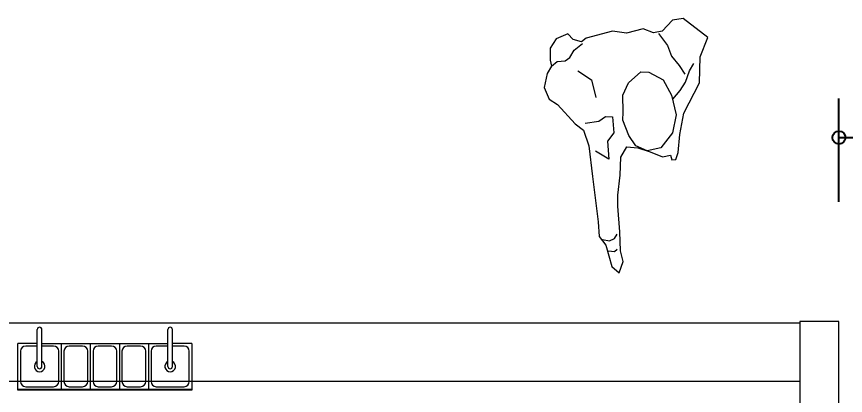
# Model space of a CAD drawing. Header units: millimetres. Extents: x 744843 to 745492, y 2520966 to 2521458.
# Drawn here: x 745363.046 to 745366.237, y 2521106.435 to 2521107.893 of the extents above; entities that cross this region are included whole.
import ezdxf

# ---------------------------------------------------------------- set-up
doc = ezdxf.new("R2010")
doc.units = ezdxf.units.MM
doc.header["$PDMODE"] = 35
doc.header["$PDSIZE"] = 1
doc.linetypes.add('HIDDEN', pattern=[9.525, 6.35, -3.175])
doc.layers.add('A_Cotas_Paños', color=8, linetype='Continuous')
for name, color, linetype, lineweight in [('A_Muebles', 8, 'Continuous', 20), ('A_Muebles_Cocina_2a.Etapa', 230, 'Continuous', 20), ('A_Muros', 30, 'Continuous', 20), ('A_Muros_Bajos', 31, 'Continuous', 20), ('A_Proyecciones', 192, 'HIDDEN', 20)]:
    doc.layers.add(name, color=color, linetype=linetype, lineweight=lineweight)
doc.linetypes.add('ZIGZAG', pattern='A,0.00254,-5.08,[131,ltypeshp.shx,S=5.08,R=0,X=-5.08,Y=0],-10.16,[131,ltypeshp.shx,S=5.08,R=180,X=5.08,Y=0],-5.08', length=20.32254)
doc.dimstyles.new('EJES', dxfattribs={"dimtxt": 0.25, "dimasz": 0.25, "dimexe": 0.5, "dimexo": 0.25, "dimgap": 0.01, "dimtad": 0, "dimtih": 1, "dimtoh": 1, "dimzin": 4, "dimdsep": 46, "dimtxsty": 'Standard', "dimblk": 'ORIGIN', "dimcen": 0.09, "dimclrd": 8, "dimclre": 8, "dimclrt": 4, "dimadec": 1, "dimazin": 0, "dimtfac": 1, "dimtofl": 0, "dimtmove": 2, "dimatfit": 3, "dimfxl": 0.15, "dimtolj": 1, "dimtzin": 0, "dimlwd": -1, "dimlwe": -1, "dimarcsym": 0})

# ---------------------------------------------------------------- blocks, each defined once
blk = doc.blocks.new('h-p-11')
at = {"layer": 'A_Muebles'}
for points in [[(0.0191, 0.1759), (0.0076, 0.2065), (-0.0153, 0.2257), (0, 0.2716), (0.0344, 0.2983), (0.0803, 0.3022), (0.1032, 0.2983), (0.13, 0.3175), (0.1835, 0.3328), (0.2293, 0.3175), (0.2523, 0.2869), (0.3325, 0.2257), (0.3593, 0.1951), (0.4205, 0.1798), (0.539, 0.1759), (0.7148, 0.1683), (0.7721, 0.1683), (0.8065, 0.1453), (0.8906, 0.13), (0.9174, 0.1033), (0.8753, 0.0841), (0.8333, 0.0918), (0.7607, 0.088), (0.6613, 0.088), (0.6192, 0.0841), (0.5428, 0.0688), (0.474, 0.0612), (0.4358, 0.0344), (0.4434, -0.0076), (0.4625, -0.0535), (0.4854, -0.0994), (0.4816, -0.13), (0.5007, -0.1339), (0.5007, -0.1492), (0.474, -0.1606), (0.4052, -0.1721), (0.3249, -0.1951), (0.2141, -0.2639), (0.1147, -0.2754), (0.042, -0.3098), (-0.0382, -0.2218), (-0.0344, -0.1798), (0.0038, -0.1377), (0.0076, -0.1033), (-0.0115, -0.065), (0, 0), (-0.0115, 0.0535), (0.0076, 0.1568)], [(0.302, 0.0382), (0.237, 0.0344), (0.1911, 0.0076), (0.1529, -0.0421), (0.1567, -0.0727), (0.1911, -0.1262), (0.2523, -0.153), (0.3287, -0.1645), (0.3975, -0.1453), (0.451, -0.0956), (0.4587, -0.0421), (0.4358, 0), (0.3937, 0.0229), (0.3325, 0.0421)]]:
    blk.add_lwpolyline(points, close=True, dxfattribs=at)
for points in [[(0.1032, 0.2983), (0.0879, 0.2754), (0.0879, 0.2448), (0.0764, 0.2257), (0.0497, 0.2065), (0.0268, 0.1721)], [(0.13, 0.1989), (0.1682, 0.1492), (0.237, 0.1377)], [(0.3325, 0.1874), (0.3287, 0.1339), (0.3134, 0.1071), (0.3173, 0.0803), (0.3784, 0.0803), (0.409, 0.1071), (0.4434, 0.1071), (0.4778, 0.1071), (0.4434, 0.1568)], [(0.7836, 0.1568), (0.7912, 0.13), (0.7836, 0.1109), (0.7683, 0.0994)], [(0.8295, 0.1377), (0.8333, 0.1147), (0.8256, 0.1033)], [(0.0115, -0.1224), (0.0612, -0.153), (0.1032, -0.1645), (0.1414, -0.1912), (0.1758, -0.2104)], [(0.2676, -0.1568), (0.237, -0.1874), (0.2064, -0.2104), (0.1644, -0.2295), (0.1376, -0.2486)]]:
    blk.add_lwpolyline(points, dxfattribs=at)
blk = doc.blocks.new('Cocina_Dispenser')
at = {"layer": 'A_Muebles_Cocina_2a.Etapa'}
for p, q in [((0.0748, 0.088), (0.0748, 0.2296)), ((0.0748, 0.088), (0.0748, 0.2296)), ((0.0927, 0.088), (0.0927, 0.2296)), ((0.0927, 0.088), (0.0927, 0.2296)), ((0.5773, 0.088), (0.5773, 0.2296)), ((0.5773, 0.088), (0.5773, 0.2296)), ((0.5952, 0.088), (0.5952, 0.2296)), ((0.5952, 0.088), (0.5952, 0.2296)), ((0.0748, 0.176), (0, 0.176)), ((0, -0.004), (0, 0.176)), ((0.0748, 0.176), (0, 0.176)), ((0, -0.004), (0, 0.176)), ((0.0748, 0.166), (0.03, 0.166)), ((0.0748, 0.166), (0.03, 0.166)), ((0.0927, 0.176), (0.5773, 0.176)), ((0.0927, 0.176), (0.5773, 0.176)), ((0.1375, 0.166), (0.0927, 0.166)), ((0.1375, 0.166), (0.0927, 0.166)), ((0.1675, 0), (0.1675, 0.176)), ((0.1675, 0), (0.1675, 0.176)), ((0.2492, 0.166), (0.1975, 0.166)), ((0.2492, 0.166), (0.1975, 0.166)), ((0.2792, 0), (0.2792, 0.176)), ((0.2792, 0), (0.2792, 0.176)), ((0.3608, 0.166), (0.3092, 0.166)), ((0.3608, 0.166), (0.3092, 0.166)), ((0.3908, 0.176), (0.3908, 0)), ((0.3908, 0.176), (0.3908, 0)), ((0.4725, 0.166), (0.4208, 0.166)), ((0.4725, 0.166), (0.4208, 0.166)), ((0.5025, 0.176), (0.5025, 0)), ((0.5025, 0.176), (0.5025, 0)), ((0.5773, 0.166), (0.5325, 0.166)), ((0.5773, 0.166), (0.5325, 0.166)), ((0.67, 0.176), (0.5952, 0.176)), ((0.67, 0.176), (0.5952, 0.176)), ((0.64, 0.166), (0.5952, 0.166)), ((0.64, 0.166), (0.5952, 0.166)), ((0.67, 0.176), (0.67, -0.004)), ((0.67, 0.176), (0.67, -0.004)), ((0.01, 0.146), (0.01, 0.03)), ((0.01, 0.146), (0.01, 0.03)), ((0.1575, 0.03), (0.1575, 0.146)), ((0.1575, 0.03), (0.1575, 0.146)), ((0.1775, 0.146), (0.1775, 0.03)), ((0.1775, 0.146), (0.1775, 0.03)), ((0.2692, 0.03), (0.2692, 0.146)), ((0.2692, 0.03), (0.2692, 0.146)), ((0.2892, 0.146), (0.2892, 0.03)), ((0.2892, 0.146), (0.2892, 0.03)), ((0.3808, 0.03), (0.3808, 0.146)), ((0.3808, 0.03), (0.3808, 0.146)), ((0.4008, 0.146), (0.4008, 0.03)), ((0.4008, 0.146), (0.4008, 0.03)), ((0.4925, 0.03), (0.4925, 0.146)), ((0.4925, 0.03), (0.4925, 0.146)), ((0.5125, 0.146), (0.5125, 0.03)), ((0.5125, 0.146), (0.5125, 0.03)), ((0.66, 0.03), (0.66, 0.146)), ((0.66, 0.03), (0.66, 0.146)), ((0, 0), (0.67, 0)), ((0, 0), (0.67, 0)), ((0.03, 0.01), (0.1375, 0.01)), ((0.03, 0.01), (0.1375, 0.01)), ((0.1975, 0.01), (0.2492, 0.01)), ((0.1975, 0.01), (0.2492, 0.01)), ((0.3092, 0.01), (0.3608, 0.01)), ((0.3092, 0.01), (0.3608, 0.01)), ((0.4208, 0.01), (0.4725, 0.01)), ((0.4208, 0.01), (0.4725, 0.01)), ((0.5325, 0.01), (0.64, 0.01)), ((0.5325, 0.01), (0.64, 0.01)), ((0.67, -0.004), (0, -0.004)), ((0.67, -0.004), (0, -0.004))]:
    blk.add_line(p, q, dxfattribs=at)
for centre, radius, start, end in [((0.0837, 0.2296), 0.00891, 0, 180), ((0.0837, 0.2296), 0.00891, 0, 180), ((0.5863, 0.2296), 0.00891, 0, 180), ((0.5863, 0.2296), 0.00891, 0, 180), ((0.03, 0.146), 0.02, 90, 180), ((0.03, 0.146), 0.02, 90, 180), ((0.1375, 0.146), 0.02, 360, 90), ((0.1375, 0.146), 0.02, 360, 90), ((0.1975, 0.146), 0.02, 90, 180), ((0.1975, 0.146), 0.02, 90, 180), ((0.2492, 0.146), 0.02, 360, 90), ((0.2492, 0.146), 0.02, 360, 90), ((0.3092, 0.146), 0.02, 90, 180), ((0.3092, 0.146), 0.02, 90, 180), ((0.3608, 0.146), 0.02, 360, 90), ((0.3608, 0.146), 0.02, 360, 90), ((0.4208, 0.146), 0.02, 90, 180), ((0.4208, 0.146), 0.02, 90, 180), ((0.4725, 0.146), 0.02, 360, 90), ((0.4725, 0.146), 0.02, 360, 90), ((0.5325, 0.146), 0.02, 90, 180), ((0.5325, 0.146), 0.02, 90, 180), ((0.64, 0.146), 0.02, 360, 90), ((0.64, 0.146), 0.02, 360, 90), ((0.0837, 0.088), 0.0205, 115.7833, 64.2167), ((0.0837, 0.088), 0.0205, 115.7833, 64.2167), ((0.5863, 0.088), 0.0205, 115.7833, 64.2167), ((0.5863, 0.088), 0.0205, 115.7833, 64.2167), ((0.0837, 0.088), 0.00891, 180, 0), ((0.0837, 0.088), 0.00891, 180, 0), ((0.5863, 0.088), 0.00891, 180, 0), ((0.5863, 0.088), 0.00891, 180, 0), ((0.03, 0.03), 0.02, 180, 270), ((0.03, 0.03), 0.02, 180, 270), ((0.1375, 0.03), 0.02, 270, 360), ((0.1375, 0.03), 0.02, 270, 360), ((0.1975, 0.03), 0.02, 180, 270), ((0.1975, 0.03), 0.02, 180, 270), ((0.2492, 0.03), 0.02, 270, 360), ((0.2492, 0.03), 0.02, 270, 360), ((0.3092, 0.03), 0.02, 180, 270), ((0.3092, 0.03), 0.02, 180, 270), ((0.3608, 0.03), 0.02, 270, 360), ((0.3608, 0.03), 0.02, 270, 360), ((0.4208, 0.03), 0.02, 180, 270), ((0.4208, 0.03), 0.02, 180, 270), ((0.4725, 0.03), 0.02, 270, 0), ((0.4725, 0.03), 0.02, 270, 0), ((0.5325, 0.03), 0.02, 180, 270), ((0.5325, 0.03), 0.02, 180, 270), ((0.64, 0.03), 0.02, 270, 360), ((0.64, 0.03), 0.02, 270, 360)]:
    blk.add_arc(centre, radius, start, end, dxfattribs=at)
blk = doc.blocks.new('_Origin')
at = {"color": 0, "linetype": 'ByBlock', "lineweight": -2}
blk.add_line((0, 0), (-1, 0), dxfattribs=at)
blk.add_circle((0, 0), 0.5, dxfattribs=at)
blk = doc.blocks.new('*D280')
at = {"layer": 'A_Cotas_Paños', "color": 8, "transparency": 16777216}
for p, q in [((745366.212, 2521107.1796), (745366.212, 2521107.5773)), ((745370.3253, 2521107.1796), (745370.3253, 2521107.5773)), ((745366.262, 2521107.4273), (745368.0836, 2521107.4273)), ((745370.2753, 2521107.4273), (745368.4536, 2521107.4273))]:
    blk.add_line(p, q, dxfattribs=at)
at = {"layer": 'Defpoints', "color": 0, "transparency": 16777216}
for p in [(745366.212, 2521107.4273), (745366.212, 2521107.0296), (745370.3253, 2521107.0296)]:
    blk.add_point(p, dxfattribs=at)
at = {"layer": 'A_Cotas_Paños', "color": 8, "transparency": 16777216, "xscale": 0.05, "yscale": 0.05, "zscale": 0.05}
for p, rotation in [((745366.212, 2521107.4273), 180.0000000324321), ((745370.3253, 2521107.4273), 3.2432057039955e-08)]:
    blk.add_blockref('_Origin', p, dxfattribs=dict(at, rotation=rotation))
at = {"layer": 'A_Cotas_Paños', "color": 4, "transparency": 16777216, "insert": (745368.2686, 2521107.4273), "char_height": 0.15, "attachment_point": 5}
blk.add_mtext('\\A1;4.11', dxfattribs=at)

msp = doc.modelspace()

# ---------------------------------------------------------------- linework, layer by layer
at = {"layer": 'A_Muros', "ltscale": 0.0065}
msp.add_lwpolyline([(745366.212, 2521106.7202), (745366.062, 2521106.7202), (745366.062, 2521104.9151), (745366.0954, 2521104.9151), (745366.0954, 2521104.9298), (745366.1043, 2521104.9298), (745366.1043, 2521104.9289), (745366.0964, 2521104.9289, 0.414214), (745366.0963, 2521104.9288), (745366.0963, 2521104.9151), (745366.1509, 2521104.9151), (745366.1509, 2521104.9288, 0.414214), (745366.1508, 2521104.9289), (745366.1428, 2521104.9289), (745366.1428, 2521104.9298), (745366.1517, 2521104.9298), (745366.1517, 2521104.9151), (745366.212, 2521104.9151)], format="xyb", close=True, dxfattribs=at)
at = {"layer": 'A_Muros_Bajos', "ltscale": 0.025}
msp.add_line((745360.4053, 2521106.7151), (745366.062, 2521106.7151), dxfattribs=at)
at = {"layer": 'A_Proyecciones', "linetype": 'ZIGZAG', "ltscale": 0.01}
msp.add_line((745360.4048, 2521106.4902), (745366.062, 2521106.4902), dxfattribs=at)
msp.add_line((745360.4048, 2521106.4902), (745366.062, 2521106.4902), dxfattribs=at)

# ---------------------------------------------------------------- block references
at = {"layer": 'A_Muebles', "xscale": -1, "rotation": 94.65237868865141}
msp.add_blockref('h-p-11', (745365.3945, 2521107.8294), dxfattribs=at)
at = {"layer": 'A_Muebles_Cocina_2a.Etapa'}
msp.add_blockref('Cocina_Dispenser', (745363.051, 2521106.459), dxfattribs=at)

# ---------------------------------------------------------------- dimensions: what is measured, and where the dimension line sits
at = {"layer": 'A_Cotas_Paños'}
dim = msp.add_aligned_dim(p1=(745370.3253, 2521107.0296), p2=(745366.212, 2521107.0296), distance=-0.3977, dimstyle='EJES', override={"dimtxt": 0.15, "dimasz": 0.05, "dimexe": 0.15, "dimexo": 0.15, "dimfxl": 1.25}, dxfattribs=at)
dim.commit()
dim.dimension.update_dxf_attribs({"geometry": '*D280', "text_midpoint": (745368.2686, 2521107.4273)})

doc.saveas('drawing.dxf')
